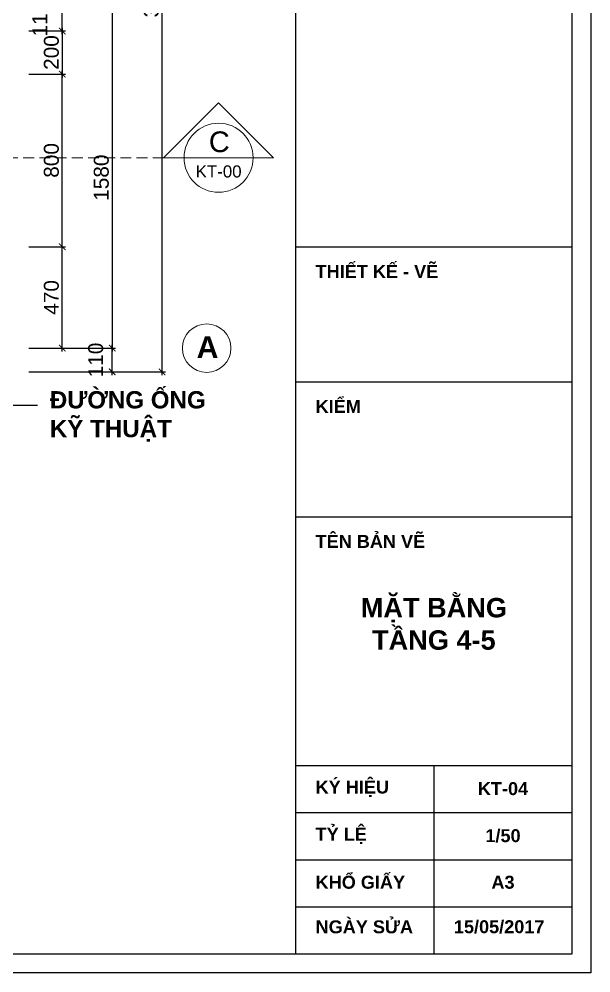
# Model space of a CAD drawing. Header units: millimetres. Extents: x 522695 to 636011, y 461124 to 505319.
# Drawn here: x 571270 to 573919, y 496409 to 500830 of the extents above; entities that cross this region are included whole.
import ezdxf
from ezdxf.enums import TextEntityAlignment as Align

# ---------------------------------------------------------------- set-up
doc = ezdxf.new("R2010")
doc.units = ezdxf.units.MM
doc.header["$LTSCALE"] = 500
doc.header["$MEASUREMENT"] = 0
doc.linetypes.add('DASHED2', pattern=[0.375, 0.25, -0.125])
doc.layers.get('0').update_dxf_attribs({"linetype": 'CONTINUOUS'})
doc.layers.get('DEFPOINTS').update_dxf_attribs({"color": 250, "linetype": 'CONTINUOUS'})
for name, color, linetype, lineweight in [('DH_KTHUOC', 8, 'CONTINUOUS', 5), ('DH_TEXT', 4, 'CONTINUOUS', 13), ('DH_THAY', 4, 'CONTINUOUS', 13)]:
    doc.layers.add(name, color=color, linetype=linetype, lineweight=lineweight)
doc.layers.add('IN', color=5, linetype='CONTINUOUS')
doc.styles.add('arial', font='arial.ttf')
doc.styles.add('DH_ARIAL_B', font='arialbd.ttf')
doc.styles.add('DH_KITHUOC', font='arial.ttf')
doc.dimstyles.new('DH_100s', dxfattribs={"dimtxt": 230, "dimasz": 100, "dimexe": 50, "dimexo": 0, "dimgap": 50, "dimtad": 1, "dimdec": 0, "dimzin": 0, "dimdsep": 46, "dimtxsty": 'DH_KITHUOC', "dimblk1": 'ARCHTICK', "dimblk2": 'ARCHTICK', "dimsah": 1, "dimcen": 90, "dimdle": 50, "dimclrd": 8, "dimclre": 8, "dimclrt": 4, "dimadec": 0, "dimazin": 0, "dimtfac": 100, "dimtdec": 0, "dimtofl": 0, "dimtmove": 2, "dimatfit": 3, "dimldrblk": 'ARCHTICK', "dimfxl": 1, "dimtolj": 2, "dimtzin": 0, "dimarcsym": 0})

# ---------------------------------------------------------------- blocks, each defined once
blk = doc.blocks.new('KHUNGTEN_A3')
at = {"color": 3}
blk.add_lwpolyline([(0, 14850), (21000, 14850), (21000, 0), (0, 0)], close=True, dxfattribs=at)
blk.add_lwpolyline([(379.8, 14704), (20854, 14704), (20854, 146), (379.8, 146)], close=True)
for points in [[(18720.5, 14704), (18720.5, 146)], [(18720.5, 5608.2), (20854, 5608.2)], [(18720.5, 4565.7), (20854, 4565.7)], [(18720.5, 3523.2), (20854, 3523.2)], [(18720.5, 1602.4), (20854, 1602.4)], [(19787.2, 1602.4), (19787.2, 146)], [(18720.5, 1238.3), (20854, 1238.3)], [(18720.5, 874.2), (20854, 874.2)], [(18720.5, 510.1), (20854, 510.1)]]:
    blk.add_lwpolyline(points)
at = {"layer": 'DH_TEXT', "char_height": 100, "style": 'DH_ARIAL_B'}
for s, insert, width, attachment_point in [('THIẾT KẾ - VẼ', (18874.4, 5418.1), 1830.82, 4), ('KIỂM', (18874.4, 4375.6), 1830.82, 4), ('TÊN BẢN VẼ', (18874.4, 3333.1), 1830.82, 4), ('KÝ HIỆU', (18874.4, 1422.8), 788.512, 4), ('TỶ LỆ', (18874.4, 1058.7), 788.512, 4), ('1/50', (20321.3, 1058.7), 788.512, 5), ('KHỔ GIẤY', (18874.4, 699.7), 788.512, 4), ('A3', (20321.3, 699.7), 788.512, 5), ('NGÀY SỬA', (18874.4, 355.4), 788.512, 4), ('15/05/2017', (19942.2, 355.4), 788.512, 4)]:
    blk.add_mtext(s, dxfattribs=dict(at, insert=insert, width=width, attachment_point=attachment_point))
blk = doc.blocks.new('_ARCHTICK')
at = {"color": 0, "linetype": 'ByBlock', "const_width": 0.15}
blk.add_lwpolyline([(-0.5, -0.5), (0.5, 0.5)], dxfattribs=at)
blk = doc.blocks.new('*D174')
at = {"layer": 'DEFPOINTS', "color": 0, "transparency": 16777216}
for p in [(571315.7, 499304.9), (571701.4, 499304.9), (571315.7, 499194.9)]:
    blk.add_point(p, dxfattribs=at)
at = {"layer": 'DH_KTHUOC', "color": 8, "lineweight": -2, "transparency": 16777216}
for p, q in [((571315.7, 499304.9), (571716.4, 499304.9)), ((571701.4, 499179.9), (571701.4, 499319.9)), ((571315.7, 499194.9), (571716.4, 499194.9))]:
    blk.add_line(p, q, dxfattribs=at)
at = {"layer": 'DH_KTHUOC', "color": 8, "lineweight": -2, "transparency": 16777216, "xscale": 30, "yscale": 30, "zscale": 30}
for p, rotation in [((571701.4, 499304.9), 90), ((571701.4, 499194.9), 270)]:
    blk.add_blockref('_ARCHTICK', p, dxfattribs=dict(at, rotation=rotation))
at = {"layer": 'DH_KTHUOC', "color": 4, "transparency": 16777216, "insert": (571625, 499249.9), "char_height": 69, "attachment_point": 5, "rotation": 90, "style": 'DH_KITHUOC'}
blk.add_mtext('\\A2;110', dxfattribs=at)
blk = doc.blocks.new('*D175')
at = {"layer": 'DEFPOINTS', "color": 0, "transparency": 16777216}
for p in [(571315.7, 499774.9), (571469.9, 499774.9), (571315.7, 499304.9)]:
    blk.add_point(p, dxfattribs=at)
at = {"layer": 'DH_KTHUOC', "color": 8, "lineweight": -2, "transparency": 16777216}
for p, q in [((571315.7, 499774.9), (571484.9, 499774.9)), ((571469.9, 499289.9), (571469.9, 499789.9)), ((571315.7, 499304.9), (571484.9, 499304.9))]:
    blk.add_line(p, q, dxfattribs=at)
at = {"layer": 'DH_KTHUOC', "color": 8, "lineweight": -2, "transparency": 16777216, "xscale": 30, "yscale": 30, "zscale": 30}
for p, rotation in [((571469.9, 499774.9), 90), ((571469.9, 499304.9), 270)]:
    blk.add_blockref('_ARCHTICK', p, dxfattribs=dict(at, rotation=rotation))
at = {"layer": 'DH_KTHUOC', "color": 4, "transparency": 16777216, "insert": (571419.7, 499539.9), "char_height": 69, "attachment_point": 5, "rotation": 90, "style": 'DH_KITHUOC'}
blk.add_mtext('\\A2;470', dxfattribs=at)
blk = doc.blocks.new('*D176')
at = {"layer": 'DEFPOINTS', "color": 0, "transparency": 16777216}
for p in [(571315.7, 500884.9), (571469.9, 500884.9), (571315.7, 500774.9)]:
    blk.add_point(p, dxfattribs=at)
at = {"layer": 'DH_KTHUOC', "color": 8, "lineweight": -2, "transparency": 16777216}
for p, q in [((571469.9, 500759.9), (571469.9, 500899.9)), ((571315.7, 500884.9), (571484.9, 500884.9)), ((571315.7, 500774.9), (571484.9, 500774.9))]:
    blk.add_line(p, q, dxfattribs=at)
at = {"layer": 'DH_KTHUOC', "color": 8, "lineweight": -2, "transparency": 16777216, "xscale": 30, "yscale": 30, "zscale": 30}
for p, rotation in [((571469.9, 500884.9), 90), ((571469.9, 500774.9), 270)]:
    blk.add_blockref('_ARCHTICK', p, dxfattribs=dict(at, rotation=rotation))
at = {"layer": 'DH_KTHUOC', "color": 4, "transparency": 16777216, "insert": (571366.2, 500829.9), "char_height": 69, "attachment_point": 5, "rotation": 90, "style": 'DH_KITHUOC'}
blk.add_mtext('\\A2;110', dxfattribs=at)
blk = doc.blocks.new('*D181')
at = {"layer": 'DEFPOINTS', "color": 0, "transparency": 16777216}
for p in [(571315.7, 500884.9), (571315.7, 499304.9), (571701.4, 499304.9)]:
    blk.add_point(p, dxfattribs=at)
at = {"layer": 'DH_KTHUOC', "color": 8, "lineweight": -2, "transparency": 16777216}
for p, q in [((571701.4, 500899.9), (571701.4, 499289.9)), ((571315.7, 500884.9), (571716.4, 500884.9)), ((571315.7, 499304.9), (571716.4, 499304.9))]:
    blk.add_line(p, q, dxfattribs=at)
at = {"layer": 'DH_KTHUOC', "color": 8, "lineweight": -2, "transparency": 16777216, "xscale": 30, "yscale": 30, "zscale": 30}
for p, rotation in [((571701.4, 500884.9), 90), ((571701.4, 499304.9), 270)]:
    blk.add_blockref('_ARCHTICK', p, dxfattribs=dict(at, rotation=rotation))
at = {"layer": 'DH_KTHUOC', "color": 4, "transparency": 16777216, "insert": (571651.1, 500094.9), "char_height": 69, "attachment_point": 5, "rotation": 90, "style": 'DH_KITHUOC'}
blk.add_mtext('\\A2;1580', dxfattribs=at)
blk = doc.blocks.new('*D182')
at = {"layer": 'DEFPOINTS', "color": 0, "transparency": 16777216}
for p in [(571315.7, 502694.9), (571932.8, 502694.9), (571315.7, 499194.9)]:
    blk.add_point(p, dxfattribs=at)
at = {"layer": 'DH_KTHUOC', "color": 8, "lineweight": -2, "transparency": 16777216}
for p, q in [((571932.8, 499179.9), (571932.8, 502709.9)), ((571315.7, 502694.9), (571947.8, 502694.9)), ((571315.7, 499194.9), (571947.8, 499194.9))]:
    blk.add_line(p, q, dxfattribs=at)
at = {"layer": 'DH_KTHUOC', "color": 8, "lineweight": -2, "transparency": 16777216, "xscale": 30, "yscale": 30, "zscale": 30}
for p, rotation in [((571932.8, 502694.9), 90), ((571932.8, 499194.9), 270)]:
    blk.add_blockref('_ARCHTICK', p, dxfattribs=dict(at, rotation=rotation))
at = {"layer": 'DH_KTHUOC', "color": 4, "transparency": 16777216, "insert": (571882.5, 500944.9), "char_height": 69, "attachment_point": 5, "rotation": 90, "style": 'DH_KITHUOC'}
blk.add_mtext('\\A2;3500', dxfattribs=at)
blk = doc.blocks.new('*D162')
at = {"layer": 'DEFPOINTS', "color": 0, "transparency": 16777216}
for p in [(571315.7, 500574.9), (571469.9, 500574.9), (571315.7, 499774.9)]:
    blk.add_point(p, dxfattribs=at)
at = {"layer": 'DH_KTHUOC', "color": 8, "lineweight": -2, "transparency": 16777216}
for p, q in [((571469.9, 499759.9), (571469.9, 500589.9)), ((571315.7, 500574.9), (571484.9, 500574.9)), ((571315.7, 499774.9), (571484.9, 499774.9))]:
    blk.add_line(p, q, dxfattribs=at)
at = {"layer": 'DH_KTHUOC', "color": 8, "lineweight": -2, "transparency": 16777216, "xscale": 30, "yscale": 30, "zscale": 30}
for p, rotation in [((571469.9, 500574.9), 90), ((571469.9, 499774.9), 270)]:
    blk.add_blockref('_ARCHTICK', p, dxfattribs=dict(at, rotation=rotation))
at = {"layer": 'DH_KTHUOC', "color": 4, "transparency": 16777216, "insert": (571419.7, 500174.9), "char_height": 69, "attachment_point": 5, "rotation": 90, "style": 'DH_KITHUOC'}
blk.add_mtext('\\A2;800', dxfattribs=at)
blk = doc.blocks.new('*D163')
at = {"layer": 'DEFPOINTS', "color": 0, "transparency": 16777216}
for p in [(571315.7, 500774.9), (571315.7, 500574.9), (571469.9, 500574.9)]:
    blk.add_point(p, dxfattribs=at)
at = {"layer": 'DH_KTHUOC', "color": 8, "lineweight": -2, "transparency": 16777216}
for p, q in [((571315.7, 500774.9), (571484.9, 500774.9)), ((571469.9, 500789.9), (571469.9, 500559.9)), ((571315.7, 500574.9), (571484.9, 500574.9))]:
    blk.add_line(p, q, dxfattribs=at)
at = {"layer": 'DH_KTHUOC', "color": 8, "lineweight": -2, "transparency": 16777216, "xscale": 30, "yscale": 30, "zscale": 30}
for p, rotation in [((571469.9, 500774.9), 90), ((571469.9, 500574.9), 270)]:
    blk.add_blockref('_ARCHTICK', p, dxfattribs=dict(at, rotation=rotation))
at = {"layer": 'DH_KTHUOC', "color": 4, "transparency": 16777216, "insert": (571419.7, 500674.9), "char_height": 69, "attachment_point": 5, "rotation": 90, "style": 'DH_KITHUOC'}
blk.add_mtext('\\A2;200', dxfattribs=at)
blk = doc.blocks.new('*U210')
at = {"color": 8}
for points in [[(12616.7, 0), (12734.9, 0), (12416.7, 318.2), (12098.5, 0), (12216.7, 0)], [(12216.7, 0), (12616.7, 0)]]:
    blk.add_lwpolyline(points, dxfattribs=at)
at = {"color": 250, "linetype": 'DASHED2', "ltscale": 0.5}
blk.add_lwpolyline([(12098.5, 0), (-118.2, 0)], dxfattribs=at)
at = {"color": 8}
blk.add_circle((12416.7, 0), 200, dxfattribs=at)
at = {"style": 'arial'}
blk.add_text('C', height=120, dxfattribs=at).set_placement((12420.8, 92.7), align=Align.MIDDLE_CENTER)
for p in [(-318.2, -135.2), (12416.7, -135.2)]:
    blk.add_attdef('KH', text='', height=70, dxfattribs=at).set_placement(p, align=Align.BOTTOM_CENTER)

msp = doc.modelspace()

# ---------------------------------------------------------------- linework, layer by layer
at = {"layer": 'DH_THAY'}
msp.add_circle((572139.1, 499304.9), 112.5, dxfattribs=at)
at = {"layer": 'IN'}
msp.add_lwpolyline([(561318.9, 505319.3), (573918.9, 505319.3), (573918.9, 496409.3), (561318.9, 496409.3)], close=True, dxfattribs=at)

# ---------------------------------------------------------------- block references
at = {"xscale": 0.6000000000058208, "yscale": 0.6000000000058208, "zscale": 0.6000000000058208}
msp.add_blockref('KHUNGTEN_A3', (561318.9, 496409.3), dxfattribs=at)
at = {"layer": 'DH_THAY'}
ref = msp.add_blockref('*U210', (562260.8, 500187.1), dxfattribs=dict(at, xscale=0.8, yscale=0.8, zscale=0.8))
ref.add_attrib('KH', 'KT-00', dxfattribs={"layer": '0', "height": 56, "style": 'arial'}).set_placement((572194.2, 500079), align=Align.BOTTOM_CENTER)

# ---------------------------------------------------------------- texts
at = {"layer": 'DH_TEXT', "style": 'DH_ARIAL_B'}
msp.add_text('A', height=100, dxfattribs=at).set_placement((572092.5, 499259.4))
for s, insert, char_height, width, attachment_point in [('ĐƯỜNG ỐNG \\PKỸ THUẬT', (571412.5, 499105.5), 80, 1015.896, 1), ('MẶT BẰNG\\PTẦNG 4-5', (573191.3, 498026.6), 90, 1098.492, 5), ('KT-04', (573511.7, 497263), 60, 473.107, 5)]:
    msp.add_mtext(s, dxfattribs=dict(at, insert=insert, char_height=char_height, width=width, attachment_point=attachment_point))

# ---------------------------------------------------------------- dimensions: what is measured, and where the dimension line sits
at = {"layer": 'DH_KTHUOC'}
for base, p1, p2, picture, middle in [((571932.8, 502694.9), (571315.7, 499194.9), (571315.7, 502694.9), '*D182', (571882.5, 500944.9)), ((571701.4, 499304.9), (571315.7, 500884.9), (571315.7, 499304.9), '*D181', (571651.1, 500094.9)), ((571469.9, 500574.9), (571315.7, 500774.9), (571315.7, 500574.9), '*D163', (571419.7, 500674.9)), ((571469.9, 500574.9), (571315.7, 499774.9), (571315.7, 500574.9), '*D162', (571419.7, 500174.9)), ((571469.9, 499774.9), (571315.7, 499304.9), (571315.7, 499774.9), '*D175', (571419.7, 499539.9))]:
    dim = msp.add_linear_dim(base=base, p1=p1, p2=p2, angle=90, dimstyle='DH_100s', override={"dimscale": 0.3, "dimarcsym": 2}, dxfattribs=at)
    dim.commit()
    dim.dimension.update_dxf_attribs({"geometry": picture, "text_midpoint": middle})
for base, p1, p2, picture, middle in [((571469.9, 500884.9), (571315.7, 500774.9), (571315.7, 500884.9), '*D176', (571366.2, 500829.9)), ((571701.4, 499304.9), (571315.7, 499194.9), (571315.7, 499304.9), '*D174', (571625, 499249.9))]:
    dim = msp.add_linear_dim(base=base, p1=p1, p2=p2, angle=90, dimstyle='DH_100s', override={"dimscale": 0.3, "dimarcsym": 2}, dxfattribs=at)
    dim.commit()
    dim.dimension.update_dxf_attribs({"geometry": picture, "text_midpoint": middle, "dimtype": 128})

# ---------------------------------------------------------------- leaders
msp.add_leader([(570347.2, 499493.7), (570856.9, 499040.5), (571355.2, 499040.5)], dimstyle='DH_100s', override={"dimscale": 0.3, "dimldrblk": 'DOT', "dimarcsym": 2}, dxfattribs=at)
msp.add_leader([(570347.2, 499493.7), (570856.9, 499040.5), (571355.2, 499040.5)], dimstyle='DH_100s', override={"dimscale": 0.3, "dimldrblk": 'DOT', "dimarcsym": 2}, dxfattribs=at)

doc.saveas('drawing.dxf')
